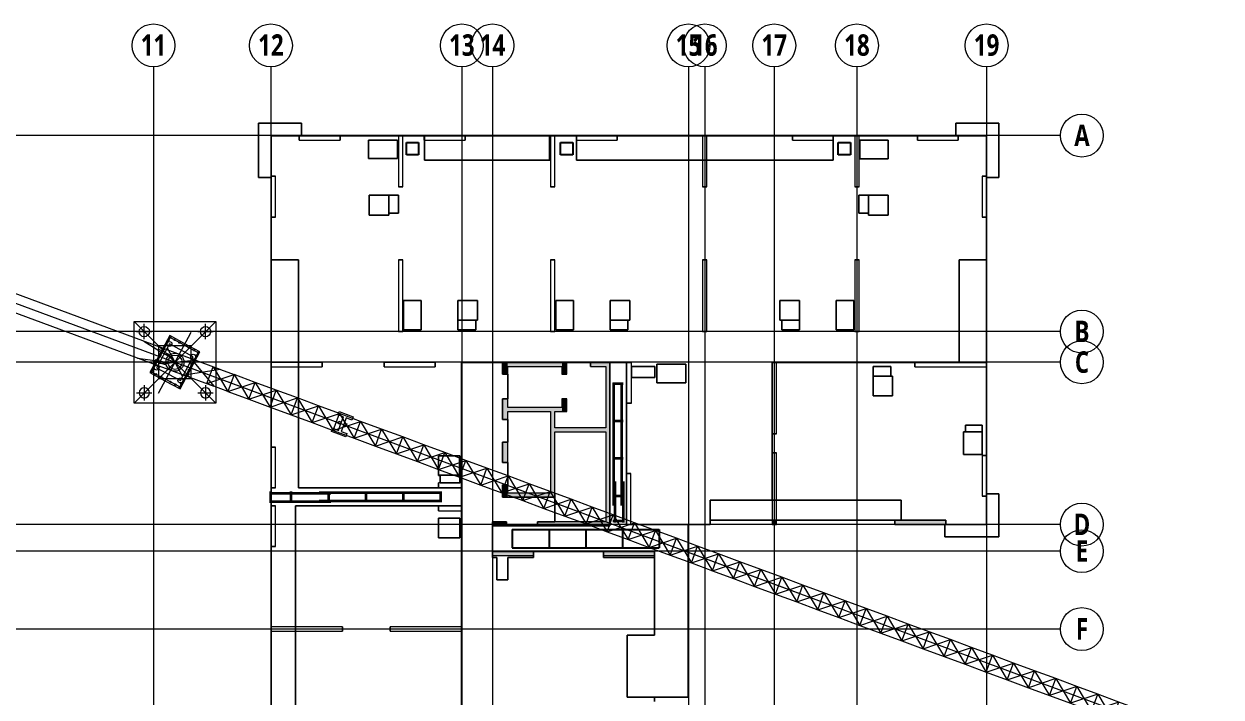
# Model space of a CAD drawing. Header units: millimetres. Extents: x -41779 to 122129, y -6962 to 59838.
# Drawn here: x 25838 to 84466, y 24386 to 57347 of the extents above; entities that cross this region are included whole.
import ezdxf

# ---------------------------------------------------------------- set-up
doc = ezdxf.new("R2010")
doc.units = ezdxf.units.MM
doc.linetypes.add('Grid Line', pattern=[10, 8, -1, 0, -1])
for name, color, linetype, lineweight in [('10-NR-Text', 4, 'Continuous', 5), ('A-DETL', 90, 'Continuous', 5), ('A-FLOR', 192, 'Continuous', 5), ('A-WALL', 113, 'Continuous', 15), ('A-WALL-PATT', 111, 'Continuous', 15), ('kp1', 135, 'Continuous', 15), ('S-GRID', 1, 'Continuous', 5), ('S-GRID-IDEN', 1, 'Continuous', 9), ('Site Planning 180317_dwg', 8, 'Continuous', 5), ('VATLIEU', 32, 'Continuous', 13)]:
    doc.layers.add(name, color=color, linetype=linetype, lineweight=lineweight)
doc.styles.add('Roboto_B', font='Roboto-Bold.ttf', dxfattribs={"width": 0.8, "height": 1050})

# ---------------------------------------------------------------- blocks, each defined once
blk = doc.blocks.new('BMS-SUPPER STRUCTURE_180317_rvt-1-Level 3')
at = {"layer": 'A-WALL-PATT', "transparency": 33554534}
for points in [[(49533, 40191), (49533, 40771), (49283, 40771), (49283, 40191)], [(52183, 40571), (52183, 40771), (49533, 40771), (49533, 40571), (52046, 40571)], [(52183, 40191), (52433, 40191), (52433, 40771), (52183, 40771), (52183, 40571)], [(53583, 40571), (54333, 40571), (54333, 40771), (53583, 40771)], [(54533, 32971), (54533, 40771), (54333, 40771), (54333, 32971)], [(49283, 37971), (49533, 37971), (49533, 38991), (49283, 38991), (49283, 38371)], [(52183, 38371), (52433, 38371), (52433, 38991), (52183, 38991), (52183, 38421)], [(52133, 38371), (52183, 38371), (52183, 38571), (49533, 38571), (49533, 38371), (52064, 38371)], [(51633, 34371), (51833, 34371), (51833, 38371), (51633, 38371), (51633, 34926)], [(52046, 37371), (54333, 37371), (54333, 37571), (51833, 37571), (51833, 37371)], [(49533, 35871), (49533, 36871), (49283, 36871), (49283, 35871)], [(49533, 34171), (49533, 34771), (49283, 34771), (49283, 34171), (49478, 34171)], [(51633, 34171), (51833, 34171), (51833, 34371), (49533, 34371), (49533, 34171), (50983, 34171)], [(48783, 32771), (49478, 32771), (49478, 32971), (48783, 32971), (48783, 32910)], [(52046, 32771), (54533, 32771), (54533, 32971), (50983, 32971), (50983, 32771)], [(62688, 32841), (62688, 33051), (62478, 33051), (62478, 32841)], [(68798, 32841), (70993, 32841), (70993, 33051), (68493, 33051), (68493, 32841)], [(49543, 31311), (50793, 31311), (50793, 31521), (48793, 31521), (48793, 31311), (48993, 31311)], [(55383, 31311), (56723, 31311), (56723, 31521), (54223, 31521), (54223, 31311), (55343, 31311)]]:
    blk.add_hatch(color=9, dxfattribs=at).paths.add_polyline_path(points, flags=0)
at = {"layer": 'A-FLOR', "color": 253}
for p, q in [((37333, 49831), (37333, 52481)), ((37333, 52481), (39433, 52481)), ((39433, 52481), (39433, 51871)), ((71483, 51871), (71483, 52481)), ((71483, 52481), (73583, 52481)), ((73583, 52481), (73583, 49831)), ((37943, 49891), (37943, 51871)), ((37943, 51871), (39323, 51871)), ((37943, 49891), (37943, 51871)), ((37943, 51871), (39323, 51871)), ((41323, 51871), (39323, 51871)), ((41323, 51871), (44178, 51871)), ((44133, 51661), (42708, 51661)), ((42708, 51661), (42708, 50751)), ((44133, 50751), (44133, 51661)), ((44388, 51871), (44178, 51871)), ((44388, 51871), (45443, 51871)), ((45448, 51871), (45443, 51871)), ((47443, 51871), (45448, 51871)), ((45448, 51661), (45448, 51871)), ((45448, 51661), (45448, 50681)), ((47443, 51871), (51583, 51871)), ((51628, 51871), (51583, 51871)), ((51838, 51871), (51628, 51871)), ((51838, 51871), (52893, 51871)), ((52898, 51871), (52893, 51871)), ((54893, 51871), (52898, 51871)), ((52898, 51661), (52898, 51871)), ((52898, 51661), (52898, 50681)), ((54893, 51871), (59078, 51871)), ((59288, 51871), (59078, 51871)), ((59288, 51871), (63473, 51871)), ((65468, 51871), (63473, 51871)), ((65473, 51871), (65468, 51871)), ((65468, 51871), (65468, 51661)), ((65468, 50681), (65468, 51661)), ((65473, 51871), (66528, 51871)), ((66738, 51871), (66528, 51871)), ((66738, 51871), (69593, 51871)), ((68163, 51661), (66783, 51661)), ((66783, 51661), (66783, 50746)), ((68163, 50746), (68163, 51661)), ((71593, 51871), (69593, 51871)), ((71593, 51871), (72973, 51871)), ((71593, 51871), (72973, 51871)), ((72973, 51871), (72973, 49891)), ((72973, 51871), (72973, 49891)), ((42708, 50751), (44133, 50751)), ((45448, 50681), (51583, 50681)), ((52898, 50681), (59078, 50681)), ((59288, 50681), (59078, 50681)), ((59288, 50681), (65468, 50681)), ((66783, 50746), (68163, 50746)), ((37943, 49891), (37943, 47891)), ((72973, 47891), (72973, 49891)), ((37943, 49831), (37333, 49831)), ((73583, 49831), (72973, 49831)), ((43713, 48956), (42753, 48956)), ((42753, 48956), (42753, 47991)), ((44183, 48956), (43713, 48956)), ((43713, 48956), (43713, 48086)), ((44183, 48086), (44183, 48956)), ((67203, 48956), (66733, 48956)), ((66733, 48956), (66733, 48086)), ((67203, 48086), (67203, 48956)), ((68163, 48956), (67203, 48956)), ((68163, 47991), (68163, 48956)), ((43713, 48086), (44183, 48086)), ((43713, 47991), (43713, 48086)), ((66733, 48086), (67203, 48086)), ((67203, 48086), (67203, 47991)), ((37943, 45796), (37943, 47891)), ((42753, 47991), (43713, 47991)), ((67203, 47991), (68163, 47991)), ((72973, 47891), (72973, 45796)), ((37943, 40771), (37943, 45796)), ((39283, 45796), (37943, 45796)), ((39283, 40771), (39283, 45796)), ((71648, 45796), (71648, 40771)), ((72973, 45796), (71648, 45796)), ((72973, 45796), (72973, 40771)), ((44433, 43806), (44433, 42376)), ((45298, 43806), (44433, 43806)), ((45298, 42376), (45298, 43806)), ((47093, 43806), (47093, 42846)), ((48058, 43806), (47093, 43806)), ((48058, 42846), (48058, 43806)), ((51883, 43806), (51883, 42376)), ((52748, 43806), (51883, 43806)), ((52748, 42376), (52748, 43806)), ((54543, 43806), (54543, 42846)), ((55508, 43806), (54543, 43806)), ((55508, 42846), (55508, 43806)), ((62858, 43806), (62858, 42846)), ((63823, 43806), (62858, 43806)), ((63823, 42846), (63823, 43806)), ((66483, 43806), (65618, 43806)), ((65618, 43806), (65618, 42376)), ((66483, 42376), (66483, 43806)), ((47093, 42846), (47093, 42376)), ((47963, 42846), (47093, 42846)), ((47963, 42376), (47963, 42846)), ((47963, 42846), (48058, 42846)), ((54543, 42846), (54543, 42376)), ((55413, 42846), (54543, 42846)), ((55413, 42376), (55413, 42846)), ((55413, 42846), (55508, 42846)), ((62858, 42846), (62953, 42846)), ((62953, 42846), (62953, 42376)), ((63823, 42846), (62953, 42846)), ((63823, 42376), (63823, 42846)), ((44433, 42376), (45298, 42376)), ((47093, 42376), (47963, 42376)), ((51883, 42376), (52748, 42376)), ((54543, 42376), (55413, 42376)), ((62953, 42376), (63823, 42376)), ((65618, 42376), (66483, 42376)), ((37943, 40771), (37943, 40561)), ((37943, 36626), (37943, 40561)), ((39283, 40771), (39283, 40561)), ((39283, 34626), (39283, 40561)), ((49283, 40191), (49283, 40771)), ((49283, 40771), (52433, 40771)), ((53583, 40771), (52433, 40771)), ((53583, 40771), (54533, 40771)), ((55343, 40771), (54533, 40771)), ((54533, 40771), (54533, 32771)), ((55343, 40771), (55343, 38771)), ((56733, 40571), (55593, 40571)), ((55593, 40030), (55593, 40571)), ((56733, 40030), (56733, 40571)), ((58258, 40686), (56828, 40686)), ((56828, 40686), (56828, 39771)), ((58258, 40686), (56828, 40686)), ((56828, 40686), (56828, 39771)), ((58258, 39771), (58258, 40686)), ((58258, 39771), (58258, 40686)), ((62478, 37271), (62478, 40771)), ((62478, 40771), (62688, 40771)), ((62478, 40771), (62478, 37271)), ((62688, 40771), (62478, 40771)), ((67428, 40566), (67428, 40096)), ((68298, 40566), (67428, 40566)), ((68298, 40096), (68298, 40566)), ((69473, 40771), (71648, 40771)), ((72973, 40771), (69473, 40771)), ((72973, 40561), (72973, 40771)), ((72973, 40561), (72973, 36221)), ((49533, 40191), (49283, 40191)), ((49533, 40191), (49533, 38991)), ((55593, 40030), (56733, 40030)), ((67428, 40096), (68298, 40096)), ((67428, 40096), (67428, 39136)), ((68378, 40096), (68298, 40096)), ((68378, 39136), (68378, 40096)), ((56828, 39771), (58258, 39771)), ((56828, 39771), (58258, 39771)), ((49283, 37971), (49283, 38991)), ((49283, 38991), (49533, 38991)), ((55343, 35341), (55343, 38771)), ((67428, 39136), (68378, 39136)), ((49533, 37971), (49283, 37971)), ((49533, 37971), (49533, 36871)), ((72768, 37696), (71948, 37696)), ((71948, 37696), (71948, 37376)), ((72768, 37376), (72768, 37696)), ((71948, 37376), (71848, 37376)), ((71848, 37376), (71848, 36266)), ((71948, 37376), (72763, 37376)), ((72763, 37376), (72768, 37376)), ((72763, 36266), (72763, 37376)), ((37943, 36626), (37943, 34626)), ((49283, 35871), (49283, 36871)), ((49283, 36871), (49533, 36871)), ((47063, 36191), (46133, 36191)), ((46133, 36191), (46133, 35255)), ((47168, 36191), (47063, 36191)), ((47188, 36191), (47168, 36191)), ((47168, 36191), (47168, 35255)), ((47188, 34876), (47188, 36191)), ((49533, 35871), (49283, 35871)), ((49533, 35871), (49533, 34771)), ((62478, 34031), (62478, 36341)), ((62478, 36341), (62478, 34031)), ((71848, 36266), (72763, 36266)), ((72973, 34221), (72973, 36221)), ((46133, 35255), (46133, 35231)), ((47063, 35255), (46133, 35255)), ((46133, 35231), (46218, 35231)), ((46218, 35231), (46218, 34876)), ((47168, 35255), (47063, 35255)), ((55343, 35341), (55343, 32841)), ((37943, 33756), (37943, 34626)), ((46133, 34626), (39283, 34626)), ((46133, 34626), (47273, 34626)), ((47188, 34876), (46218, 34876)), ((47273, 34876), (47273, 34626)), ((47273, 34626), (47273, 34876)), ((47273, 33756), (47273, 34626)), ((49283, 34171), (49283, 34771)), ((49283, 34771), (49533, 34771)), ((51833, 34171), (49283, 34171)), ((51833, 34171), (51833, 32971)), ((59453, 34031), (59453, 33051)), ((62478, 34031), (59453, 34031)), ((62478, 34031), (62688, 34031)), ((68798, 34031), (62688, 34031)), ((68798, 33051), (68798, 34031)), ((72973, 34331), (73583, 34331)), ((72973, 34221), (72973, 32841)), ((73583, 34331), (73583, 32231)), ((37943, 33756), (37943, 31756)), ((39133, 27821), (39133, 33756)), ((39133, 33756), (46133, 33756)), ((47273, 33756), (46133, 33756)), ((47273, 33756), (47273, 33506)), ((47273, 33506), (47273, 33756)), ((47063, 33151), (46133, 33151)), ((46133, 33151), (46133, 32191)), ((47188, 33151), (47063, 33151)), ((47188, 32191), (47188, 33151)), ((48783, 32771), (48783, 32971)), ((48783, 32971), (49478, 32971)), ((49478, 32971), (49478, 32771)), ((50983, 32771), (50983, 32971)), ((50983, 32971), (51833, 32971)), ((55343, 32831), (55343, 32841)), ((62478, 33051), (59453, 33051)), ((59453, 33051), (59453, 32831)), ((62478, 33051), (62688, 33051)), ((68493, 33051), (62688, 33051)), ((68493, 33051), (68798, 33051)), ((68798, 33051), (70993, 33051)), ((70933, 32231), (70933, 32841)), ((70993, 32841), (70933, 32841)), ((70993, 33051), (70993, 32841)), ((72973, 32841), (70993, 32841)), ((48793, 32771), (48783, 32771)), ((49478, 32771), (48793, 32771)), ((48793, 32771), (48793, 31521)), ((50983, 32771), (49478, 32771)), ((54533, 32771), (50983, 32771)), ((58373, 32831), (55343, 32831)), ((58373, 32831), (58373, 24386)), ((59453, 32831), (58373, 32831)), ((37943, 27821), (37943, 31756)), ((46133, 32191), (47063, 32191)), ((47063, 32191), (47188, 32191)), ((73583, 32231), (70933, 32231)), ((48793, 31311), (48793, 31521)), ((48793, 31521), (50793, 31521)), ((48793, 31311), (48793, 31221)), ((48793, 31221), (48993, 31221)), ((48993, 31221), (48993, 30131)), ((49543, 30131), (49543, 31221)), ((49543, 31221), (50793, 31221)), ((50793, 31521), (50793, 31311)), ((50793, 31521), (54223, 31521)), ((50793, 31221), (50793, 31311)), ((54223, 31311), (54223, 31521)), ((54223, 31521), (56723, 31521)), ((54223, 31311), (54223, 31221)), ((54223, 31221), (56723, 31221)), ((56723, 31521), (56723, 31311)), ((56723, 31221), (56723, 31311)), ((56723, 31221), (56723, 27411)), ((48993, 30131), (49543, 30131)), ((37943, 27821), (37943, 27611)), ((37943, 23676), (37943, 27611)), ((39133, 27821), (39133, 27611)), ((39133, 21666), (39133, 27611)), ((47273, 27821), (47273, 27611)), ((47273, 27611), (47273, 27821)), ((56723, 27411), (55383, 27411)), ((55383, 27411), (55383, 24386)), ((56723, 24386), (55383, 24386)), ((56723, 24176), (56723, 24386)), ((58373, 24386), (56723, 24386))]:
    blk.add_line(p, q, dxfattribs=at)
at = {"layer": 'A-FLOR', "color": 8}
for p, q in [((39433, 52481), (37333, 52481)), ((37333, 52481), (37333, 49831)), ((39433, 51871), (39433, 52481)), ((73583, 52481), (71483, 52481)), ((71483, 52481), (71483, 51871)), ((73583, 49831), (73583, 52481)), ((39323, 51871), (37943, 51871)), ((37943, 51871), (37943, 49891)), ((44178, 51871), (41323, 51871)), ((42708, 50751), (42708, 51661)), ((42708, 51661), (44133, 51661)), ((44133, 51661), (44133, 50751)), ((45443, 51871), (44388, 51871)), ((45448, 50681), (45448, 51661)), ((51583, 51871), (47443, 51871)), ((51628, 51871), (51583, 51871)), ((51583, 51871), (51583, 50681)), ((52893, 51871), (51838, 51871)), ((52898, 50681), (52898, 51661)), ((59078, 51871), (54893, 51871)), ((63473, 51871), (59288, 51871)), ((65468, 51661), (65468, 50681)), ((66528, 51871), (65473, 51871)), ((69593, 51871), (66738, 51871)), ((66783, 50746), (66783, 51661)), ((66783, 51661), (68163, 51661)), ((68163, 51661), (68163, 50746)), ((72973, 51871), (71593, 51871)), ((72973, 49891), (72973, 51871)), ((44133, 50751), (42708, 50751)), ((51583, 50681), (45448, 50681)), ((59078, 50681), (52898, 50681)), ((65468, 50681), (59288, 50681)), ((68163, 50746), (66783, 50746)), ((37333, 49831), (37943, 49831)), ((72973, 49831), (73583, 49831)), ((42753, 47991), (42753, 48956)), ((42753, 48956), (44183, 48956)), ((43713, 48086), (43713, 48956)), ((44183, 48956), (44183, 48086)), ((66733, 48086), (66733, 48956)), ((66733, 48956), (68163, 48956)), ((67203, 48956), (67203, 48086)), ((68163, 48956), (68163, 47991)), ((44183, 48086), (43713, 48086)), ((43713, 48086), (43713, 47991)), ((67203, 48086), (66733, 48086)), ((67203, 47991), (67203, 48086)), ((37943, 47891), (37943, 45796)), ((43713, 47991), (42753, 47991)), ((68163, 47991), (67203, 47991)), ((72973, 45796), (72973, 47891)), ((37943, 45796), (37943, 40771)), ((37943, 45796), (39283, 45796)), ((39283, 45796), (39283, 40771)), ((71648, 40771), (71648, 45796)), ((71648, 45796), (72973, 45796)), ((72973, 40771), (72973, 45796)), ((44433, 43806), (45298, 43806)), ((44433, 42376), (44433, 43806)), ((45298, 43806), (45298, 42376)), ((47093, 42376), (47093, 43806)), ((47093, 43806), (48058, 43806)), ((48058, 43806), (48058, 42846)), ((51883, 42376), (51883, 43806)), ((51883, 43806), (52748, 43806)), ((52748, 43806), (52748, 42376)), ((54543, 42376), (54543, 43806)), ((54543, 43806), (55508, 43806)), ((55508, 43806), (55508, 42846)), ((62858, 42846), (62858, 43806)), ((62858, 43806), (63823, 43806)), ((63823, 43806), (63823, 42376)), ((65618, 42376), (65618, 43806)), ((65618, 43806), (66483, 43806)), ((66483, 43806), (66483, 42376)), ((47093, 42846), (47963, 42846)), ((47963, 42846), (47963, 42376)), ((48058, 42846), (47963, 42846)), ((54543, 42846), (55413, 42846)), ((55413, 42846), (55413, 42376)), ((55508, 42846), (55413, 42846)), ((62953, 42846), (62858, 42846)), ((62953, 42376), (62953, 42846)), ((62953, 42846), (63823, 42846)), ((45298, 42376), (44433, 42376)), ((47963, 42376), (47093, 42376)), ((52748, 42376), (51883, 42376)), ((55413, 42376), (54543, 42376)), ((63823, 42376), (62953, 42376)), ((66483, 42376), (65618, 42376)), ((37943, 40561), (37943, 36626)), ((39283, 40561), (39283, 34626)), ((49283, 40771), (47273, 40771)), ((47273, 40771), (47273, 40561)), ((47273, 34876), (47273, 40771)), ((47273, 40771), (49283, 40771)), ((47273, 40561), (47273, 34926)), ((52433, 40771), (53583, 40771)), ((54533, 40771), (55343, 40771)), ((55593, 40571), (56733, 40571)), ((56733, 40571), (56733, 40030)), ((56828, 39771), (56828, 40686)), ((56828, 40686), (58258, 40686)), ((58258, 40686), (58258, 39771)), ((62688, 40771), (69473, 40771)), ((69473, 40771), (62688, 40771)), ((67428, 40566), (68298, 40566)), ((67428, 39136), (67428, 40566)), ((68298, 40566), (68298, 40096)), ((72973, 36221), (72973, 40561)), ((49533, 38991), (49533, 40191)), ((56733, 40030), (55593, 40030)), ((68298, 40096), (67428, 40096)), ((68298, 40096), (68378, 40096)), ((68378, 40096), (68378, 39136)), ((58258, 39771), (56828, 39771)), ((55343, 38771), (55343, 35341)), ((68378, 39136), (67428, 39136)), ((49533, 36871), (49533, 37971)), ((71948, 37376), (71948, 37696)), ((71948, 37696), (72768, 37696)), ((72768, 37696), (72768, 37376)), ((62478, 36341), (62478, 37271)), ((62478, 37271), (62478, 36341)), ((71848, 37376), (71948, 37376)), ((71848, 36266), (71848, 37376)), ((72763, 37376), (71948, 37376)), ((72768, 37376), (72763, 37376)), ((72763, 37376), (72763, 36266)), ((46133, 36191), (47188, 36191)), ((46133, 35231), (46133, 36191)), ((47168, 35255), (47168, 36191)), ((47188, 36191), (47188, 34876)), ((49533, 34771), (49533, 35871)), ((72763, 36266), (71848, 36266)), ((46133, 35255), (47063, 35255)), ((46218, 35231), (46133, 35231)), ((46218, 34876), (46218, 35231)), ((47063, 35255), (47168, 35255)), ((37943, 34626), (37943, 33756)), ((39283, 34626), (46133, 34626)), ((47273, 34926), (47273, 34876)), ((47273, 34626), (47273, 33756)), ((51833, 32971), (51833, 34171)), ((59453, 32831), (59453, 34031)), ((59453, 34031), (62478, 34031)), ((62688, 34031), (68798, 34031)), ((68798, 34031), (68798, 33051)), ((73583, 34331), (72973, 34331)), ((72973, 32841), (72973, 34221)), ((73583, 32231), (73583, 34331)), ((46133, 33756), (39133, 33756)), ((39133, 33756), (39133, 27821)), ((47273, 33506), (47273, 33456)), ((47273, 27821), (47273, 33506)), ((47273, 33456), (47273, 27866)), ((55343, 32841), (55343, 32831)), ((59453, 33051), (62478, 33051)), ((62688, 33051), (68493, 33051)), ((70933, 32841), (70933, 32231)), ((70993, 32841), (72973, 32841)), ((48793, 31521), (48793, 32771)), ((49478, 32771), (50983, 32771)), ((55343, 32831), (59453, 32831)), ((58373, 24386), (58373, 32831)), ((37943, 31756), (37943, 27821)), ((70933, 32231), (73583, 32231)), ((48793, 31221), (48793, 31311)), ((48993, 31221), (48793, 31221)), ((48993, 30131), (48993, 31221)), ((50793, 31221), (49543, 31221)), ((49543, 31221), (49543, 30131)), ((54223, 31521), (50793, 31521)), ((50793, 31311), (50793, 31221)), ((54223, 31221), (54223, 31311)), ((56723, 31221), (54223, 31221)), ((56723, 31311), (56723, 31221)), ((56723, 27411), (56723, 31221)), ((49543, 30131), (48993, 30131)), ((37943, 27611), (37943, 23676)), ((39133, 27611), (39133, 21666)), ((47273, 27866), (47273, 27821)), ((47273, 27611), (47273, 21926)), ((47273, 21926), (47273, 27611)), ((55383, 24386), (55383, 27411)), ((55383, 27411), (56723, 27411)), ((56723, 24386), (58373, 24386))]:
    blk.add_line(p, q, dxfattribs=at)
at = {"layer": 'A-FLOR', "color": 254}
for p, q in [((39323, 51871), (37943, 51871)), ((37943, 51871), (37943, 49891)), ((39433, 51871), (39323, 51871)), ((39323, 51871), (39433, 51871)), ((39323, 51871), (41323, 51871)), ((44133, 51661), (42708, 51661)), ((42708, 51661), (42708, 50751)), ((42708, 50751), (42708, 51661)), ((42708, 51661), (44133, 51661)), ((44133, 50751), (44133, 51661)), ((44133, 51661), (44133, 50751)), ((44178, 51871), (44388, 51871)), ((45443, 51871), (45448, 51871)), ((45448, 51661), (45448, 51871)), ((45448, 51871), (47443, 51871)), ((45448, 51871), (45448, 51661)), ((45448, 51871), (45448, 51661)), ((45448, 50681), (45448, 51661)), ((45448, 51661), (45448, 50681)), ((51583, 51871), (51628, 51871)), ((51583, 50681), (51583, 51871)), ((51583, 51871), (51628, 51871)), ((51628, 51871), (51628, 50681)), ((51628, 50681), (51628, 51871)), ((51628, 51871), (51838, 51871)), ((52893, 51871), (52898, 51871)), ((52898, 51661), (52898, 51871)), ((52898, 51871), (54893, 51871)), ((52898, 51871), (52898, 51661)), ((52898, 51871), (52898, 51661)), ((52898, 50681), (52898, 51661)), ((52898, 51661), (52898, 50681)), ((59078, 51871), (59288, 51871)), ((63473, 51871), (65468, 51871)), ((65468, 51871), (65468, 51661)), ((65468, 51661), (65468, 51871)), ((65468, 51661), (65468, 51871)), ((65468, 51871), (65473, 51871)), ((65468, 51661), (65468, 50681)), ((65468, 50681), (65468, 51661)), ((66528, 51871), (66738, 51871)), ((68163, 51661), (66783, 51661)), ((66783, 51661), (66783, 50746)), ((66783, 50746), (66783, 51661)), ((66783, 51661), (68163, 51661)), ((68163, 50746), (68163, 51661)), ((68163, 51661), (68163, 50746)), ((69593, 51871), (71593, 51871)), ((71593, 51871), (71483, 51871)), ((71483, 51871), (71593, 51871)), ((72973, 51871), (71593, 51871)), ((72973, 49891), (72973, 51871)), ((42708, 50751), (44133, 50751)), ((44133, 50751), (42708, 50751)), ((51583, 50681), (45448, 50681)), ((45448, 50681), (51583, 50681)), ((51583, 50681), (51628, 50681)), ((59078, 50681), (52898, 50681)), ((52898, 50681), (59078, 50681)), ((59288, 50681), (59078, 50681)), ((59078, 50681), (59288, 50681)), ((59078, 50681), (59288, 50681)), ((65468, 50681), (59288, 50681)), ((59288, 50681), (65468, 50681)), ((66783, 50746), (68163, 50746)), ((68163, 50746), (66783, 50746)), ((37943, 49891), (37943, 49831)), ((37943, 49831), (37943, 49891)), ((37943, 47891), (37943, 49891)), ((72973, 49831), (72973, 49891)), ((72973, 49891), (72973, 49831)), ((72973, 49891), (72973, 47891)), ((43713, 48956), (42753, 48956)), ((42753, 48956), (42753, 47991)), ((42753, 47991), (42753, 48956)), ((42753, 48956), (43713, 48956)), ((68163, 48956), (67203, 48956)), ((67203, 48956), (68163, 48956)), ((68163, 47991), (68163, 48956)), ((68163, 48956), (68163, 47991)), ((43713, 47991), (43713, 48086)), ((43713, 48086), (43713, 47991)), ((67203, 48086), (67203, 47991)), ((67203, 47991), (67203, 48086)), ((42753, 47991), (43713, 47991)), ((43713, 47991), (42753, 47991)), ((67203, 47991), (68163, 47991)), ((68163, 47991), (67203, 47991)), ((37943, 45796), (39283, 45796)), ((39283, 45796), (37943, 45796)), ((39283, 45796), (39283, 40771)), ((39283, 40771), (39283, 45796)), ((71648, 45796), (72973, 45796)), ((71648, 40771), (71648, 45796)), ((72973, 45796), (71648, 45796)), ((71648, 45796), (71648, 40771)), ((44433, 43806), (44433, 42376)), ((45298, 43806), (44433, 43806)), ((44433, 43806), (45298, 43806)), ((44433, 42376), (44433, 43806)), ((45298, 42376), (45298, 43806)), ((45298, 43806), (45298, 42376)), ((48058, 43806), (47093, 43806)), ((47093, 43806), (47093, 42846)), ((47093, 43806), (48058, 43806)), ((47093, 42846), (47093, 43806)), ((48058, 42846), (48058, 43806)), ((48058, 43806), (48058, 42846)), ((52748, 43806), (51883, 43806)), ((51883, 43806), (51883, 42376)), ((51883, 43806), (52748, 43806)), ((51883, 42376), (51883, 43806)), ((52748, 42376), (52748, 43806)), ((52748, 43806), (52748, 42376)), ((55508, 43806), (54543, 43806)), ((54543, 43806), (54543, 42846)), ((54543, 43806), (55508, 43806)), ((54543, 42846), (54543, 43806)), ((55508, 42846), (55508, 43806)), ((55508, 43806), (55508, 42846)), ((63823, 43806), (62858, 43806)), ((62858, 43806), (62858, 42846)), ((62858, 43806), (63823, 43806)), ((62858, 42846), (62858, 43806)), ((63823, 42846), (63823, 43806)), ((63823, 43806), (63823, 42846)), ((66483, 43806), (65618, 43806)), ((65618, 43806), (65618, 42376)), ((65618, 42376), (65618, 43806)), ((65618, 43806), (66483, 43806)), ((66483, 42376), (66483, 43806)), ((66483, 43806), (66483, 42376)), ((47963, 42846), (48058, 42846)), ((48058, 42846), (47963, 42846)), ((55413, 42846), (55508, 42846)), ((55508, 42846), (55413, 42846)), ((62858, 42846), (62953, 42846)), ((62953, 42846), (62858, 42846)), ((44433, 42376), (45298, 42376)), ((45298, 42376), (44433, 42376)), ((51883, 42376), (52748, 42376)), ((52748, 42376), (51883, 42376)), ((65618, 42376), (66483, 42376)), ((66483, 42376), (65618, 42376)), ((37943, 40561), (37943, 40771)), ((39283, 40771), (39283, 40561)), ((39283, 40561), (39283, 40771)), ((39283, 40561), (39283, 40771)), ((39283, 40561), (39283, 34626)), ((39283, 34626), (39283, 40561)), ((47273, 40561), (47273, 40771)), ((47273, 40771), (49283, 40771)), ((49283, 40771), (47273, 40771)), ((47273, 40771), (47273, 34876)), ((47273, 34876), (47273, 40561)), ((49283, 40771), (49283, 40561)), ((52433, 40771), (49283, 40771)), ((49283, 40561), (49283, 40191)), ((54533, 40771), (53583, 40771)), ((54533, 32971), (54533, 40771)), ((54533, 40771), (55343, 40771)), ((55343, 40771), (54533, 40771)), ((55343, 40771), (55343, 38771)), ((55343, 38771), (55343, 40771)), ((55343, 38771), (55343, 40771)), ((55593, 40571), (55593, 40030)), ((62688, 40771), (62478, 40771)), ((62478, 40771), (62478, 37271)), ((62478, 40771), (62688, 40771)), ((62478, 37271), (62478, 40771)), ((69473, 40771), (62688, 40771)), ((62688, 40771), (69473, 40771)), ((71648, 40771), (69473, 40771)), ((69473, 40771), (71648, 40771)), ((72973, 40771), (71648, 40771)), ((71648, 40771), (72973, 40771)), ((71648, 40771), (72973, 40771)), ((72973, 40771), (72973, 40561)), ((49283, 40191), (49533, 40191)), ((67428, 40096), (67428, 39136)), ((67428, 39136), (67428, 40096)), ((68378, 40096), (68298, 40096)), ((68298, 40096), (68378, 40096)), ((68378, 39136), (68378, 40096)), ((68378, 40096), (68378, 39136)), ((49533, 38991), (49283, 38991)), ((49283, 38991), (49283, 37971)), ((55343, 38771), (55343, 35341)), ((55343, 35341), (55343, 38771)), ((67428, 39136), (68378, 39136)), ((68378, 39136), (67428, 39136)), ((49283, 37971), (49533, 37971)), ((62478, 37271), (62478, 36341)), ((62478, 36341), (62478, 37271)), ((71848, 37376), (71848, 36266)), ((71948, 37376), (71848, 37376)), ((71848, 36266), (71848, 37376)), ((71848, 37376), (71948, 37376)), ((72763, 36266), (72763, 37376)), ((72763, 37376), (72763, 36266)), ((37943, 34626), (37943, 36626)), ((49533, 36871), (49283, 36871)), ((49283, 36871), (49283, 35871)), ((46133, 36191), (46133, 35255)), ((47168, 36191), (46133, 36191)), ((46133, 35255), (46133, 36191)), ((46133, 36191), (47063, 36191)), ((47063, 36191), (47168, 36191)), ((49283, 35871), (49533, 35871)), ((62478, 36341), (62478, 34031)), ((62478, 34031), (62478, 36341)), ((71848, 36266), (72763, 36266)), ((72763, 36266), (71848, 36266)), ((72973, 36221), (72973, 34331)), ((55343, 35341), (55343, 32841)), ((55343, 32841), (55343, 35341)), ((55343, 32841), (55343, 35341)), ((39283, 34626), (46133, 34626)), ((46133, 34626), (39283, 34626)), ((46133, 34626), (47273, 34626)), ((47273, 34626), (46133, 34626)), ((47273, 34626), (46133, 34626)), ((46218, 34876), (47188, 34876)), ((47273, 34626), (47273, 34876)), ((47273, 34876), (47273, 34626)), ((47273, 33756), (47273, 34626)), ((47273, 34626), (47273, 33756)), ((49533, 34771), (49283, 34771)), ((49283, 34771), (49283, 34171)), ((49283, 34171), (49533, 34171)), ((49533, 34171), (51833, 34171)), ((59453, 34031), (62478, 34031)), ((59453, 33051), (59453, 34031)), ((62478, 34031), (59453, 34031)), ((59453, 34031), (59453, 33051)), ((62478, 34031), (62688, 34031)), ((62688, 34031), (62478, 34031)), ((62688, 34031), (62478, 34031)), ((62688, 34031), (68798, 34031)), ((68798, 34031), (62688, 34031)), ((68798, 34031), (68798, 33051)), ((68798, 33051), (68798, 34031)), ((72973, 34221), (72973, 34331)), ((72973, 34331), (72973, 34221)), ((72973, 34331), (72973, 34221)), ((72973, 32841), (72973, 34221)), ((72973, 34221), (72973, 32841)), ((37943, 31756), (37943, 33756)), ((46133, 33756), (39133, 33756)), ((39133, 33756), (39133, 27821)), ((39133, 27821), (39133, 33756)), ((39133, 33756), (46133, 33756)), ((47273, 33756), (46133, 33756)), ((46133, 33756), (47273, 33756)), ((46133, 33756), (47273, 33756)), ((47273, 33506), (47273, 33756)), ((47273, 33756), (47273, 33506)), ((47273, 27821), (47273, 33506)), ((47273, 33506), (47273, 27821)), ((46133, 32191), (46133, 33151)), ((46133, 33151), (47063, 33151)), ((47063, 33151), (47188, 33151)), ((47188, 33151), (47188, 32191)), ((49478, 32971), (48783, 32971)), ((48783, 32971), (48783, 32771)), ((49478, 32771), (49478, 32971)), ((51833, 32971), (50983, 32971)), ((50983, 32971), (50983, 32771)), ((54533, 32771), (54533, 32971)), ((55343, 32841), (55343, 32831)), ((55343, 32831), (55343, 32841)), ((62688, 33051), (62478, 33051)), ((68798, 33051), (68493, 33051)), ((70993, 33051), (68798, 33051)), ((70933, 32841), (70993, 32841)), ((70993, 32841), (70993, 33051)), ((70993, 32841), (72973, 32841)), ((72973, 32841), (70993, 32841)), ((48783, 32771), (48793, 32771)), ((48793, 32771), (48793, 31521)), ((48793, 31521), (48793, 32771)), ((48793, 32771), (49478, 32771)), ((50983, 32771), (49478, 32771)), ((49478, 32771), (50983, 32771)), ((50983, 32771), (54533, 32771)), ((55343, 32831), (58373, 32831)), ((58373, 32831), (55343, 32831)), ((47063, 32191), (46133, 32191)), ((47188, 32191), (47063, 32191)), ((48793, 31521), (48793, 31311)), ((50793, 31521), (48793, 31521)), ((50793, 31311), (50793, 31521)), ((50793, 31521), (54223, 31521)), ((54223, 31521), (50793, 31521)), ((54223, 31521), (54223, 31311)), ((56723, 31521), (54223, 31521)), ((56723, 31311), (56723, 31521)), ((56723, 31221), (56723, 27411)), ((56723, 27411), (56723, 31221)), ((37943, 27611), (37943, 27821)), ((39133, 27821), (39133, 27611)), ((39133, 27611), (39133, 27821)), ((39133, 27611), (39133, 27821)), ((39133, 27611), (39133, 21666)), ((39133, 21666), (39133, 27611)), ((47273, 27611), (47273, 27821)), ((47273, 27821), (47273, 27611)), ((47273, 21926), (47273, 27611)), ((47273, 27611), (47273, 21926)), ((56723, 27411), (55383, 27411)), ((55383, 27411), (55383, 24386)), ((55383, 24386), (55383, 27411)), ((55383, 27411), (56723, 27411)), ((55383, 24386), (56723, 24386)), ((56723, 24386), (55383, 24386)), ((55383, 24386), (56723, 24386)), ((56723, 24386), (56723, 24176))]:
    blk.add_line(p, q, dxfattribs=at)
at = {"layer": 'A-FLOR', "color": 10}
for p, q in [((51628, 50681), (51583, 50681)), ((58258, 40686), (56828, 40686)), ((56828, 40686), (56828, 39771)), ((56828, 39771), (56828, 40686)), ((56828, 40686), (58258, 40686)), ((56828, 39771), (56828, 40686)), ((56828, 40686), (58258, 40686)), ((58258, 39771), (58258, 40686)), ((58258, 40686), (58258, 39771)), ((58258, 40686), (58258, 39771)), ((56828, 39771), (58258, 39771)), ((58258, 39771), (56828, 39771)), ((58258, 39771), (56828, 39771))]:
    blk.add_line(p, q, dxfattribs=at)
at = {"layer": 'A-WALL', "color": 55, "lineweight": 18}
for p, q in [((41323, 51871), (39323, 51871)), ((39323, 51871), (39323, 51661)), ((39323, 51661), (41323, 51661)), ((41323, 51661), (41323, 51871)), ((44388, 51871), (44178, 51871)), ((44178, 51871), (44178, 49371)), ((44388, 49371), (44388, 51871)), ((47443, 51871), (45443, 51871)), ((45443, 51871), (45443, 51661)), ((45443, 51661), (47443, 51661)), ((47443, 51661), (47443, 51871)), ((51838, 51871), (51628, 51871)), ((51628, 51871), (51628, 49371)), ((51838, 49371), (51838, 51871)), ((54893, 51871), (52893, 51871)), ((52893, 51871), (52893, 51661)), ((52893, 51661), (54893, 51661)), ((54893, 51661), (54893, 51871)), ((59288, 51871), (59078, 51871)), ((59078, 51871), (59078, 49371)), ((59288, 49371), (59288, 51871)), ((65473, 51871), (63473, 51871)), ((63473, 51871), (63473, 51661)), ((63473, 51661), (65473, 51661)), ((65473, 51661), (65473, 51871)), ((66528, 51871), (66528, 49371)), ((66738, 51871), (66528, 51871)), ((66738, 49371), (66738, 51871)), ((71593, 51871), (69593, 51871)), ((69593, 51871), (69593, 51661)), ((69593, 51661), (71593, 51661)), ((71593, 51661), (71593, 51871)), ((38153, 49891), (37943, 49891)), ((37943, 49891), (37943, 47891)), ((38153, 47891), (38153, 49891)), ((72763, 49891), (72763, 47891)), ((72973, 49891), (72763, 49891)), ((72973, 47891), (72973, 49891)), ((44178, 49371), (44388, 49371)), ((51628, 49371), (51838, 49371)), ((59078, 49371), (59288, 49371)), ((66528, 49371), (66738, 49371)), ((37943, 47891), (38153, 47891)), ((72763, 47891), (72973, 47891)), ((44388, 45791), (44178, 45791)), ((44178, 45791), (44178, 42291)), ((44388, 42291), (44388, 45791)), ((51838, 45791), (51628, 45791)), ((51628, 45791), (51628, 42291)), ((51838, 42291), (51838, 45791)), ((59288, 45791), (59078, 45791)), ((59078, 45791), (59078, 42291)), ((59288, 42291), (59288, 45791)), ((66738, 45791), (66528, 45791)), ((66528, 45791), (66528, 42291)), ((66738, 42291), (66738, 45791)), ((44178, 42291), (44388, 42291)), ((51628, 42291), (51838, 42291)), ((59078, 42291), (59288, 42291)), ((66528, 42291), (66738, 42291)), ((40443, 40771), (37943, 40771)), ((37943, 40771), (37943, 40561)), ((37943, 40561), (40443, 40561)), ((40443, 40561), (40443, 40771)), ((45973, 40771), (43473, 40771)), ((43473, 40771), (43473, 40561)), ((43473, 40561), (45973, 40561)), ((45973, 40561), (45973, 40771)), ((49533, 40771), (49283, 40771)), ((49283, 40771), (49283, 40191)), ((52183, 40771), (49533, 40771)), ((49533, 40191), (49533, 40571)), ((49533, 40571), (52183, 40571)), ((52433, 40771), (52183, 40771)), ((52183, 40571), (52183, 40191)), ((52433, 40191), (52433, 40771)), ((54333, 40771), (53583, 40771)), ((53583, 40771), (53583, 40571)), ((53583, 40571), (54333, 40571)), ((54533, 40771), (54333, 40771)), ((54333, 40571), (54333, 37571)), ((54533, 32971), (54533, 40771)), ((55593, 40771), (55343, 40771)), ((55343, 40771), (55343, 38771)), ((55593, 38771), (55593, 40771)), ((62688, 40771), (62478, 40771)), ((62478, 40771), (62478, 37271)), ((62688, 37271), (62688, 40771)), ((72973, 40771), (69473, 40771)), ((69473, 40771), (69473, 40561)), ((69473, 40561), (72973, 40561)), ((72973, 40561), (72973, 40771)), ((49283, 40191), (49533, 40191)), ((52183, 40191), (52433, 40191)), ((49533, 38991), (49283, 38991)), ((49283, 38991), (49283, 37971)), ((49533, 38571), (49533, 38991)), ((52183, 38991), (52183, 38571)), ((52433, 38991), (52183, 38991)), ((52433, 38371), (52433, 38991)), ((55343, 38771), (55593, 38771)), ((52183, 38571), (49533, 38571)), ((49533, 37971), (49533, 38371)), ((49533, 38371), (51633, 38371)), ((51633, 38371), (51633, 34371)), ((51833, 37571), (51833, 38371)), ((51833, 38371), (52183, 38371)), ((52183, 38371), (52433, 38371)), ((49283, 37971), (49533, 37971)), ((54333, 37571), (51833, 37571)), ((51833, 34371), (51833, 37371)), ((51833, 37371), (54333, 37371)), ((54333, 37371), (54333, 32971)), ((62478, 37271), (62688, 37271)), ((38153, 36626), (37943, 36626)), ((37943, 36626), (37943, 34626)), ((38153, 34626), (38153, 36626)), ((49533, 36871), (49283, 36871)), ((49283, 36871), (49283, 35871)), ((49533, 35871), (49533, 36871)), ((49283, 35871), (49533, 35871)), ((62688, 36341), (62478, 36341)), ((62478, 36341), (62478, 32841)), ((62688, 32841), (62688, 36341)), ((72763, 36221), (72763, 34221)), ((72973, 36221), (72763, 36221)), ((72973, 34221), (72973, 36221)), ((55553, 35341), (55343, 35341)), ((55343, 35341), (55343, 32841)), ((55553, 32841), (55553, 35341)), ((37943, 34626), (38153, 34626)), ((47273, 34876), (46133, 34876)), ((46133, 34876), (46133, 34626)), ((46133, 34626), (47273, 34626)), ((47273, 34626), (47273, 34876)), ((49283, 34771), (49283, 34171)), ((49533, 34771), (49283, 34771)), ((49533, 34371), (49533, 34771)), ((49283, 34171), (49533, 34171)), ((51633, 34371), (49533, 34371)), ((49533, 34171), (51833, 34171)), ((51833, 34171), (51833, 34371)), ((72763, 34221), (72973, 34221)), ((38153, 33756), (37943, 33756)), ((37943, 33756), (37943, 31756)), ((38153, 31756), (38153, 33756)), ((47273, 33756), (46133, 33756)), ((46133, 33756), (46133, 33506)), ((46133, 33506), (47273, 33506)), ((47273, 33506), (47273, 33756)), ((49478, 32971), (48783, 32971)), ((48783, 32971), (48783, 32771)), ((49478, 32771), (49478, 32971)), ((54333, 32971), (50983, 32971)), ((50983, 32971), (50983, 32771)), ((54533, 32771), (54533, 32971)), ((55343, 32841), (55553, 32841)), ((62478, 32841), (62688, 32841)), ((70993, 33051), (68493, 33051)), ((68493, 33051), (68493, 32841)), ((68493, 32841), (70993, 32841)), ((70993, 32841), (70993, 33051)), ((48783, 32771), (49478, 32771)), ((50983, 32771), (54533, 32771)), ((37943, 31756), (38153, 31756)), ((50793, 31521), (48793, 31521)), ((48793, 31521), (48793, 31311)), ((48793, 31311), (50793, 31311)), ((50793, 31311), (50793, 31521)), ((56723, 31521), (54223, 31521)), ((54223, 31521), (54223, 31311)), ((54223, 31311), (56723, 31311)), ((56723, 31311), (56723, 31521)), ((41443, 27821), (37943, 27821)), ((37943, 27821), (37943, 27611)), ((37943, 27611), (41443, 27611)), ((41443, 27611), (41443, 27821)), ((47273, 27821), (43773, 27821)), ((43773, 27821), (43773, 27611)), ((43773, 27611), (47273, 27611)), ((47273, 27611), (47273, 27821))]:
    blk.add_line(p, q, dxfattribs=at)
at = {"layer": 'A-WALL', "color": 43, "lineweight": 13}
for p, q in [((39323, 51661), (39323, 51871)), ((41323, 51871), (39323, 51871)), ((39323, 51661), (41323, 51661)), ((41323, 51871), (41323, 51661)), ((44178, 51871), (44388, 51871)), ((44178, 51871), (44178, 49371)), ((44388, 49371), (44388, 51871)), ((45443, 51661), (45443, 51871)), ((47443, 51871), (45443, 51871)), ((45443, 51661), (47443, 51661)), ((47443, 51871), (47443, 51661)), ((51628, 51871), (51838, 51871)), ((51628, 51871), (51628, 49371)), ((51838, 49371), (51838, 51871)), ((52893, 51661), (52893, 51871)), ((54893, 51871), (52893, 51871)), ((52893, 51661), (54893, 51661)), ((54893, 51871), (54893, 51661)), ((59078, 51871), (59288, 51871)), ((59078, 51871), (59078, 49371)), ((59288, 49371), (59288, 51871)), ((63473, 51661), (63473, 51871)), ((65473, 51871), (63473, 51871)), ((63473, 51661), (65473, 51661)), ((65473, 51871), (65473, 51661)), ((66528, 51871), (66528, 49371)), ((66528, 51871), (66738, 51871)), ((66738, 49371), (66738, 51871)), ((69593, 51661), (69593, 51871)), ((71593, 51871), (69593, 51871)), ((69593, 51661), (71593, 51661)), ((71593, 51871), (71593, 51661)), ((37943, 49891), (38153, 49891)), ((37943, 49891), (37943, 47891)), ((38153, 47891), (38153, 49891)), ((72763, 49891), (72763, 47891)), ((72763, 49891), (72973, 49891)), ((72973, 47891), (72973, 49891)), ((44388, 49371), (44178, 49371)), ((51838, 49371), (51628, 49371)), ((59288, 49371), (59078, 49371)), ((66738, 49371), (66528, 49371)), ((38153, 47891), (37943, 47891)), ((72973, 47891), (72763, 47891)), ((44178, 45791), (44388, 45791)), ((44178, 45791), (44178, 42291)), ((44388, 42291), (44388, 45791)), ((51628, 45791), (51838, 45791)), ((51628, 45791), (51628, 42291)), ((51838, 42291), (51838, 45791)), ((59078, 45791), (59288, 45791)), ((59078, 45791), (59078, 42291)), ((59288, 42291), (59288, 45791)), ((66528, 45791), (66738, 45791)), ((66528, 45791), (66528, 42291)), ((66738, 42291), (66738, 45791)), ((44388, 42291), (44178, 42291)), ((51838, 42291), (51628, 42291)), ((59288, 42291), (59078, 42291)), ((66738, 42291), (66528, 42291)), ((37943, 40561), (37943, 40771)), ((40443, 40771), (37943, 40771)), ((37943, 40561), (40443, 40561)), ((40443, 40771), (40443, 40561)), ((43473, 40561), (43473, 40771)), ((45973, 40771), (43473, 40771)), ((43473, 40561), (45973, 40561)), ((45973, 40771), (45973, 40561)), ((49283, 40771), (49533, 40771)), ((49283, 40771), (49283, 40191)), ((52183, 40771), (49533, 40771)), ((49533, 40191), (49533, 40571)), ((49533, 40571), (52183, 40571)), ((52183, 40771), (52433, 40771)), ((52183, 40571), (52183, 40191)), ((52433, 40191), (52433, 40771)), ((54333, 40771), (53583, 40771)), ((53583, 40571), (53583, 40771)), ((53583, 40571), (54333, 40571)), ((54333, 40771), (54533, 40771)), ((54333, 40571), (54333, 37571)), ((54533, 32971), (54533, 40771)), ((55343, 40771), (55593, 40771)), ((55343, 40771), (55343, 38771)), ((55593, 38771), (55593, 40771)), ((62478, 40771), (62688, 40771)), ((62478, 40771), (62478, 37271)), ((62688, 37271), (62688, 40771)), ((69473, 40561), (69473, 40771)), ((72973, 40771), (69473, 40771)), ((69473, 40561), (72973, 40561)), ((72973, 40771), (72973, 40561)), ((49533, 40191), (49283, 40191)), ((52433, 40191), (52183, 40191)), ((49283, 38991), (49533, 38991)), ((49283, 38991), (49283, 37971)), ((49533, 38571), (49533, 38991)), ((52183, 38991), (52183, 38571)), ((52183, 38991), (52433, 38991)), ((52433, 38371), (52433, 38991)), ((55593, 38771), (55343, 38771)), ((52183, 38571), (49533, 38571)), ((49533, 37971), (49533, 38371)), ((49533, 38371), (51633, 38371)), ((51633, 38371), (51633, 34371)), ((51833, 37571), (51833, 38371)), ((51833, 38371), (52183, 38371)), ((52433, 38371), (52183, 38371)), ((49533, 37971), (49283, 37971)), ((54333, 37571), (51833, 37571)), ((51833, 34371), (51833, 37371)), ((51833, 37371), (54333, 37371)), ((54333, 37371), (54333, 32971)), ((62688, 37271), (62478, 37271)), ((37943, 36626), (38153, 36626)), ((37943, 36626), (37943, 34626)), ((38153, 34626), (38153, 36626)), ((49283, 36871), (49533, 36871)), ((49283, 36871), (49283, 35871)), ((49533, 35871), (49533, 36871)), ((49533, 35871), (49283, 35871)), ((62478, 36341), (62688, 36341)), ((62478, 36341), (62478, 32841)), ((62688, 32841), (62688, 36341)), ((72763, 36221), (72763, 34221)), ((72763, 36221), (72973, 36221)), ((72973, 34221), (72973, 36221)), ((55343, 35341), (55553, 35341)), ((55343, 35341), (55343, 32841)), ((55553, 32841), (55553, 35341)), ((38153, 34626), (37943, 34626)), ((46133, 34626), (46133, 34876)), ((47273, 34876), (46133, 34876)), ((46133, 34626), (47273, 34626)), ((47273, 34876), (47273, 34626)), ((49283, 34771), (49283, 34171)), ((49283, 34771), (49533, 34771)), ((49533, 34371), (49533, 34771)), ((49533, 34171), (49283, 34171)), ((51633, 34371), (49533, 34371)), ((49533, 34171), (51833, 34171)), ((51833, 34371), (51833, 34171)), ((72973, 34221), (72763, 34221)), ((37943, 33756), (38153, 33756)), ((37943, 33756), (37943, 31756)), ((38153, 31756), (38153, 33756)), ((46133, 33506), (46133, 33756)), ((47273, 33756), (46133, 33756)), ((46133, 33506), (47273, 33506)), ((47273, 33756), (47273, 33506)), ((49478, 32971), (48783, 32971)), ((48783, 32771), (48783, 32971)), ((49478, 32971), (49478, 32771)), ((50983, 32771), (50983, 32971)), ((54333, 32971), (50983, 32971)), ((54533, 32971), (54533, 32771)), ((55553, 32841), (55343, 32841)), ((62688, 32841), (62478, 32841)), ((70993, 33051), (68493, 33051)), ((68493, 32841), (68493, 33051)), ((68493, 32841), (70993, 32841)), ((70993, 33051), (70993, 32841)), ((48783, 32771), (49478, 32771)), ((50983, 32771), (54533, 32771)), ((38153, 31756), (37943, 31756)), ((48793, 31311), (48793, 31521)), ((50793, 31521), (48793, 31521)), ((48793, 31311), (50793, 31311)), ((50793, 31521), (50793, 31311)), ((54223, 31311), (54223, 31521)), ((56723, 31521), (54223, 31521)), ((54223, 31311), (56723, 31311)), ((56723, 31521), (56723, 31311)), ((41443, 27821), (37943, 27821)), ((37943, 27611), (37943, 27821)), ((37943, 27611), (41443, 27611)), ((41443, 27821), (41443, 27611)), ((47273, 27821), (43773, 27821)), ((43773, 27611), (43773, 27821)), ((43773, 27611), (47273, 27611)), ((47273, 27821), (47273, 27611))]:
    blk.add_line(p, q, dxfattribs=at)
blk = doc.blocks.new('Site Planning 180317_dwg_coc-985133-Level 3')
at = {"layer": 'kp1', "color": 9}
for p, q in [((86312, 54318), (87812, 54318)), ((87062, 53568), (87062, 55068))]:
    blk.add_line(p, q, dxfattribs=at)
blk.add_circle((87062, 54318), 500, dxfattribs=at)
blk = doc.blocks.new('Site Planning 180317_dwg_coc-985134-Level 3')
at = {"layer": 'kp1', "color": 9}
for p, q in [((86312, 54318), (87812, 54318)), ((87062, 53568), (87062, 55068))]:
    blk.add_line(p, q, dxfattribs=at)
blk.add_circle((87062, 54318), 500, dxfattribs=at)
blk = doc.blocks.new('Site Planning 180317_dwg_MONGCAUTHAP-985135-Level 3')
at = {"layer": '10-NR-Text', "color": 131}
blk.add_line((90562, 53818), (86562, 57818), dxfattribs=at)
at = {"layer": '10-NR-Text', "color": 131, "flags": 128}
blk.add_lwpolyline([(86562, 53818), (86562, 57818), (90562, 57818), (90562, 53818), (86562, 53818), (90562, 57818)], dxfattribs=at)
blk.add_lwpolyline([(87762, 55018), (89362, 55018), (89362, 56618), (87762, 56618)], close=True, dxfattribs=at)
at = {"xscale": 0.5, "yscale": 0.5, "zscale": 0.5}
for p in [(43531, 30159), (46531, 30159)]:
    blk.add_blockref('Site Planning 180317_dwg_coc-985133-Level 3', p, dxfattribs=at)
at = {"extrusion": (0, 0, -1), "xscale": 0.5, "yscale": 0.5, "zscale": -0.5, "rotation": 180}
for p in [(-43531, 81477), (-46531, 81477)]:
    blk.add_blockref('Site Planning 180317_dwg_coc-985134-Level 3', p, dxfattribs=at)
blk = doc.blocks.new('Site Planning 180317_dwg_ff-985136-Level 3')
blk.add_blockref('Site Planning 180317_dwg_MONGCAUTHAP-985135-Level 3', (5625, 428839))
blk = doc.blocks.new('Site Planning 180317_dwg_TC1-985155-Level 3')
at = {"layer": 'VATLIEU', "color": 61}
for p, q in [((1145636, -337445), (1188674, -353366)), ((1158850, -340584), (1157237, -343580)), ((1156543, -341014), (1157279, -341471)), ((1157693, -341341), (1158438, -342742)), ((1156237, -341840), (1157097, -341963)), ((1158855, -341967), (1157275, -342116)), ((1157710, -341911), (1209299, -361003)), ((1158837, -341858), (1159976, -343218)), ((1160281, -342392), (1158531, -342683)), ((1159629, -343091), (1160967, -342647)), ((1160661, -343472), (1161998, -343029)), ((1161693, -343854), (1163030, -343410)), ((1162724, -344236), (1164061, -343792)), ((1163756, -344618), (1165093, -344174)), ((1164788, -344999), (1166125, -344556)), ((1165819, -345381), (1167156, -344937)), ((1166100, -344925), (1166225, -344971)), ((1166851, -345763), (1168188, -345319)), ((1167882, -346145), (1169219, -345701)), ((1168914, -346526), (1170251, -346083)), ((1169946, -346908), (1171283, -346465)), ((1170977, -347290), (1172314, -346846)), ((1172009, -347672), (1173346, -347228)), ((1173041, -348054), (1174378, -347610)), ((1174072, -348435), (1175409, -347992)), ((1175104, -348817), (1176441, -348373)), ((1176135, -349199), (1177472, -348755)), ((1177167, -349581), (1178504, -349137)), ((1178199, -349962), (1179536, -349519)), ((1179230, -350344), (1180567, -349900)), ((1180262, -350726), (1181599, -350282)), ((1181294, -351108), (1182631, -350664)), ((1182325, -351490), (1183662, -351046)), ((1183357, -351871), (1184694, -351428)), ((1184388, -352253), (1185725, -351809)), ((1185420, -352635), (1186757, -352191)), ((1186452, -353017), (1187789, -352573)), ((1187483, -353398), (1188820, -352955)), ((1188515, -353780), (1189852, -353336)), ((1189547, -354162), (1190884, -353718)), ((1190578, -354544), (1191915, -354100)), ((1191610, -354926), (1192947, -354482)), ((1192641, -355307), (1193978, -354864)), ((1193673, -355689), (1195010, -355245)), ((1194705, -356071), (1196042, -355627)), ((1195736, -356453), (1197073, -356009)), ((1196768, -356834), (1198105, -356391)), ((1197800, -357216), (1199137, -356772)), ((1198831, -357598), (1200168, -357154)), ((1200168, -357154), (1200894, -358361)), ((1201200, -357536), (1201926, -358743)), ((1202231, -357918), (1202958, -359125)), ((1203263, -358299), (1203989, -359507))]:
    blk.add_line(p, q, dxfattribs=at)
at = {"layer": 'VATLIEU', "color": 61, "flags": 128}
for points in [[(1160280, -342396), (1145500, -336929), (1145210, -337760), (1159974, -343222)], [(1158518, -341201), (1157829, -340830), (1157752, -340974), (1157002, -342367), (1156924, -342511), (1157613, -342882)], [(1158518, -341201), (1159206, -341572), (1159129, -341716), (1158378, -343109), (1158301, -343252), (1157613, -342882)], [(1157619, -342108), (1158065, -342041), (1157770, -341701)], [(1159935, -342265), (1160967, -342647), (1160661, -343472), (1159629, -343091), (1159935, -342265), (1160661, -343472), (1161693, -343854), (1161998, -343029), (1160967, -342647)], [(1160967, -342647), (1161693, -343854), (1162724, -344236), (1163030, -343410), (1161998, -343029)], [(1161998, -343029), (1162724, -344236), (1163756, -344618), (1164061, -343792), (1163030, -343410)], [(1163030, -343410), (1163756, -344618), (1164788, -344999), (1165093, -344174), (1164061, -343792)], [(1164061, -343792), (1164788, -344999), (1165819, -345381), (1166125, -344556), (1165093, -344174)], [(1165093, -344174), (1165819, -345381), (1166851, -345763), (1167156, -344937), (1166125, -344556)], [(1166125, -344556), (1166851, -345763), (1167882, -346145), (1168188, -345319), (1167156, -344937)], [(1166179, -345096), (1166053, -345049), (1166097, -344932)], [(1166363, -345022), (1166481, -345066), (1166435, -345191), (1166317, -345147)], [(1167156, -344938), (1167882, -346145), (1168914, -346526), (1169219, -345701), (1168188, -345319)], [(1168188, -345319), (1168914, -346526), (1169946, -346908), (1170251, -346083), (1169220, -345701)], [(1169220, -345701), (1169946, -346908), (1170977, -347290), (1171283, -346465), (1170251, -346083)], [(1170251, -346083), (1170977, -347290), (1172009, -347672), (1172314, -346846), (1171283, -346465)], [(1171283, -346465), (1172009, -347672), (1173041, -348054), (1173346, -347228), (1172314, -346846)], [(1172314, -346846), (1173041, -348054), (1174072, -348435), (1174378, -347610), (1173346, -347228)], [(1173346, -347228), (1174072, -348435), (1175104, -348817), (1175409, -347992), (1174378, -347610)], [(1174378, -347610), (1175104, -348817), (1176135, -349199), (1176441, -348373), (1175409, -347992)], [(1175409, -347992), (1176135, -349199), (1177167, -349581), (1177472, -348755), (1176441, -348373)], [(1176441, -348374), (1177167, -349581), (1178199, -349962), (1178504, -349137), (1177473, -348755)], [(1177473, -348755), (1178199, -349962), (1179230, -350344), (1179536, -349519), (1178504, -349137)], [(1178504, -349137), (1179230, -350344), (1180262, -350726), (1180567, -349900), (1179536, -349519)], [(1179536, -349519), (1180262, -350726), (1181294, -351108), (1181599, -350282), (1180567, -349901)], [(1180567, -349901), (1181294, -351108), (1182325, -351490), (1182631, -350664), (1181599, -350282)], [(1181599, -350282), (1182325, -351490), (1183357, -351871), (1183662, -351046), (1182631, -350664)], [(1182631, -350664), (1183357, -351871), (1184388, -352253), (1184694, -351428), (1183662, -351046)], [(1183662, -351046), (1184388, -352253), (1185420, -352635), (1185725, -351809), (1184694, -351428)], [(1184694, -351428), (1185420, -352635), (1186452, -353017), (1186757, -352191), (1185726, -351809)], [(1185726, -351809), (1186452, -353017), (1187483, -353398), (1187789, -352573), (1186757, -352191)], [(1186757, -352191), (1187483, -353398), (1188515, -353780), (1188820, -352955), (1187789, -352573)], [(1187789, -352573), (1188515, -353780), (1189547, -354162), (1189852, -353336), (1188820, -352955)], [(1188820, -352955), (1189547, -354162), (1190578, -354544), (1190884, -353718), (1189852, -353337)], [(1189852, -353337), (1190578, -354544), (1191610, -354926), (1191915, -354100), (1190884, -353718)], [(1190884, -353718), (1191610, -354926), (1192641, -355307), (1192947, -354482), (1191915, -354100)], [(1191915, -354100), (1192641, -355307), (1193673, -355689), (1193978, -354864), (1192947, -354482)], [(1192947, -354482), (1193673, -355689), (1194705, -356071), (1195010, -355245), (1193979, -354864)], [(1193979, -354864), (1194705, -356071), (1195736, -356453), (1196042, -355627), (1195010, -355245)], [(1195010, -355245), (1195736, -356453), (1196768, -356834), (1197073, -356009), (1196042, -355627)], [(1196042, -355627), (1196768, -356834), (1197800, -357216), (1198105, -356391), (1197073, -356009)], [(1197073, -356009), (1197800, -357216), (1198831, -357598), (1199137, -356772), (1198105, -356391)], [(1198105, -356391), (1198831, -357598), (1199863, -357980), (1200168, -357154), (1199137, -356772)], [(1199137, -356773), (1199863, -357980), (1200894, -358361), (1201200, -357536), (1200168, -357154)], [(1205326, -359063), (1203989, -359507), (1205021, -359888), (1205326, -359063), (1204294, -358681), (1202957, -359125), (1203989, -359507), (1204294, -358681), (1203263, -358299), (1201926, -358743), (1202958, -359125), (1203263, -358299), (1202231, -357918), (1200894, -358361), (1201926, -358743), (1202231, -357918), (1201200, -357536), (1199863, -357980)]]:
    blk.add_lwpolyline(points, dxfattribs=at)
for points in [[(1157578, -342946), (1158315, -343342), (1158593, -342825), (1159288, -341534), (1158552, -341137), (1157816, -340741), (1157120, -342032), (1156842, -342549)], [(1157797, -341147), (1157171, -342310), (1158333, -342936), (1158959, -341773)], [(1157789, -341660), (1157750, -341741), (1157262, -341506), (1157301, -341425)], [(1157607, -342151), (1157631, -342064), (1157107, -341925), (1157084, -342012)], [(1166103, -344455), (1166448, -344582), (1166793, -344710), (1166733, -344871), (1166457, -344769), (1166335, -345098), (1166213, -345428), (1166489, -345530), (1166430, -345691), (1166085, -345563), (1165740, -345435), (1165799, -345275), (1166075, -345377), (1166197, -345047), (1166319, -344718), (1166043, -344615)]]:
    blk.add_lwpolyline(points, close=True, dxfattribs=at)
at = {"layer": 'VATLIEU', "color": 61}
for centre, radius in [((1157643, -341177), 30), ((1157797, -341147), 121), ((1157752, -340974), 30), ((1157832, -340826), 30), ((1158042, -340945), 30), ((1158284, -341082), 30), ((1157373, -341678), 30), ((1157501, -341440), 30), ((1158065, -342041), 440), ((1158065, -342041), 350), ((1158746, -341331), 30), ((1158959, -341773), 121), ((1158993, -341458), 30), ((1159129, -341716), 30), ((1159209, -341567), 30), ((1157002, -342367), 30), ((1157171, -342310), 121), ((1157112, -342161), 30), ((1157234, -341935), 30), ((1158750, -342419), 30), ((1158878, -342181), 30), ((1159019, -341919), 30), ((1156922, -342516), 30), ((1157137, -342625), 30), ((1157384, -342752), 30), ((1157846, -343001), 30), ((1158333, -342936), 121), ((1158489, -342903), 30), ((1158611, -342676), 30), ((1158088, -343138), 30), ((1158298, -343257), 30), ((1158378, -343109), 30)]:
    blk.add_circle(centre, radius, dxfattribs=at)
blk = doc.blocks.new('Site Planning 180317_dwg-985132-Level 3')
for name, p in [('Site Planning 180317_dwg_TC1-985155-Level 3', (-181797, -295553)), ('Site Planning 180317_dwg_ff-985136-Level 3', (882082, -1122254))]:
    blk.add_blockref(name, p)
blk = doc.blocks.new('Grid - Circle-565542-Level 3')
at = {"layer": 'S-GRID-IDEN'}
blk.add_circle((0, 0), 3.5, dxfattribs=at)

msp = doc.modelspace()

# ---------------------------------------------------------------- linework, layer by layer
at = {"layer": 'A-DETL', "lineweight": 25}
for p, q in [((44569, 50946), (44569, 51546)), ((44569, 51546), (45169, 51546)), ((45169, 51546), (45169, 50946)), ((52114, 50946), (52114, 51546)), ((52114, 51546), (52714, 51546)), ((52714, 51546), (52714, 50946)), ((65718, 50946), (65718, 51546)), ((65718, 51546), (66318, 51546)), ((66318, 51546), (66318, 50946)), ((45169, 50946), (44569, 50946)), ((52714, 50946), (52114, 50946)), ((66318, 50946), (65718, 50946)), ((49753, 32596), (49753, 31696)), ((49753, 32596), (51553, 32596)), ((51553, 32596), (51553, 31696)), ((51553, 32596), (53353, 32596)), ((53353, 32596), (53353, 31696)), ((53353, 32596), (55153, 32596)), ((55153, 32596), (55153, 31696)), ((55153, 32596), (56953, 32596)), ((56953, 32596), (56953, 31696)), ((49753, 31696), (51553, 31696)), ((51553, 31696), (53353, 31696)), ((53353, 31696), (55153, 31696)), ((55153, 31696), (56953, 31696))]:
    msp.add_line(p, q, dxfattribs=at)
at = {"layer": 'A-DETL', "lineweight": 35}
for p, q in [((55177, 39720), (54677, 39720)), ((54727, 33770), (54727, 39770)), ((55127, 33770), (55127, 39770)), ((55177, 37890), (54677, 37890)), ((55177, 36060), (54677, 36060)), ((54777, 34940), (54777, 32940)), ((55177, 34940), (55177, 32940)), ((40868, 34350), (37868, 34350)), ((37933, 33950), (37933, 34450)), ((38933, 33950), (38933, 34450)), ((40303, 34400), (46303, 34400)), ((40763, 33950), (40763, 34450)), ((42593, 33950), (42593, 34450)), ((44423, 33950), (44423, 34450)), ((46253, 33950), (46253, 34450)), ((55177, 34230), (54677, 34230)), ((40868, 33950), (37868, 33950)), ((40303, 34000), (46303, 34000)), ((55177, 33005), (54677, 33005))]:
    msp.add_line(p, q, dxfattribs=at)
at = {"layer": 'S-GRID', "linetype": 'Grid Line'}
for p, q in [((32183, 55247), (32183, -1908)), ((37933, 55247), (37933, -1908)), ((47283, 55247), (47283, -1908)), ((48783, 55247), (48783, -1908)), ((58383, 55247), (58383, -1908)), ((59183, 55247), (59183, -1908)), ((62583, 55247), (62583, -1908)), ((66633, 55247), (66633, -1908)), ((72983, 55247), (72983, -1908)), ((76597, 51881), (-26915, 51881)), ((76597, 42281), (-26915, 42281)), ((76597, 40781), (-26915, 40781)), ((76597, 32831), (-26915, 32831)), ((76597, 31531), (-26915, 31531)), ((76597, 27716), (-26915, 27716))]:
    msp.add_line(p, q, dxfattribs=at)

# ---------------------------------------------------------------- block references
at = {"lineweight": 5}
msp.add_blockref('BMS-SUPPER STRUCTURE_180317_rvt-1-Level 3', (0, 0), dxfattribs=at)
at = {"layer": 'S-GRID-IDEN', "xscale": 299.9999999999997, "yscale": 299.9999999999997, "zscale": 299.9999999999997}
for p, rotation in [((32183, 56297), 180), ((37933, 56297), 180), ((47283, 56297), 180), ((48783, 56297), 180), ((58383, 56297), 180), ((59183, 56297), 180), ((62583, 56297), 180), ((66633, 56297), 180), ((72983, 56297), 180), ((77647, 51881), 90), ((77647, 42281), 90), ((77647, 40781), 90), ((77647, 32831), 90), ((77647, 31531), 90), ((77647, 27716), 90)]:
    msp.add_blockref('Grid - Circle-565542-Level 3', p, dxfattribs=dict(at, rotation=rotation))
at = {"layer": 'Site Planning 180317_dwg', "color": 61, "lineweight": 13}
msp.add_blockref('Site Planning 180317_dwg-985132-Level 3', (-943036, 678377), dxfattribs=at)

# ---------------------------------------------------------------- texts
at = {"layer": 'S-GRID-IDEN', "lineweight": 5, "char_height": 1050, "attachment_point": 2, "line_spacing_factor": 1.016846, "style": 'Roboto_B'}
for s, insert, width in [('11', (32183, 56839), 1615.01), ('12', (37933, 56839), 1615.01), ('13', (47283, 56839), 1615.01), ('14', (48783, 56839), 1615.01), ('15', (58383, 56839), 1615.01), ('16', (59183, 56839), 1615.01), ('17', (62583, 56839), 1615.01), ('18', (66633, 56839), 1615.01), ('19', (72983, 56839), 1615.01), ('\\fRoboto|b1|i0|c0|p2|;\\W.8;A', (77654, 52415), 900.17), ('\\fRoboto|b1|i0|c0|p2|;\\W.8;B', (77654, 42815), 900.17), ('\\fRoboto|b1|i0|c0|p2|;\\W.8;C', (77654, 41315), 900.17), ('\\fRoboto|b1|i0|c0|p2|;\\W.8;D', (77654, 33365), 939.88), ('\\fRoboto|b1|i0|c0|p2|;\\W.8;E', (77654, 32065), 781.03), ('\\fRoboto|b1|i0|c0|p2|;\\W.8;F', (77654, 28250), 781.03)]:
    msp.add_mtext(s, dxfattribs=dict(at, insert=insert, width=width))

doc.saveas('drawing.dxf')
